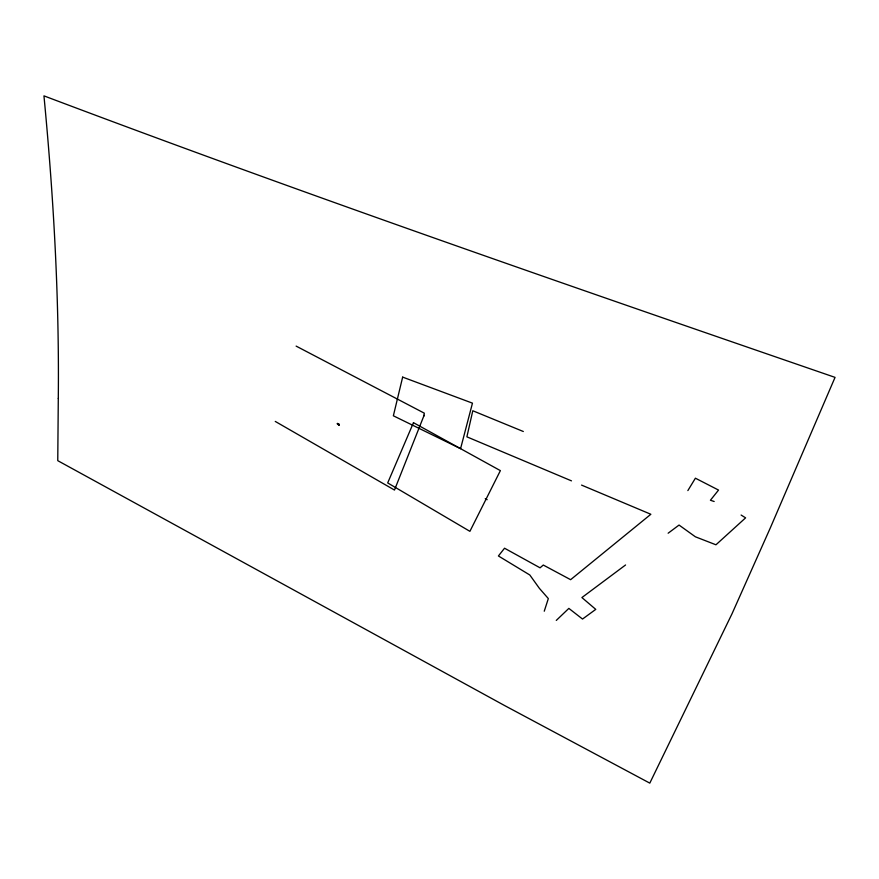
<?xml version="1.0" encoding="UTF-8"?>
<svg xmlns="http://www.w3.org/2000/svg" width="879" height="879" viewBox="0 0 879 879"><rect width="100%" height="100%" fill="white"/><g stroke="black" fill="none" stroke-linecap="round" stroke-linejoin="round"><path stroke-width="1.32" d="M339.206 424.205L338.459 424.865L338.558 423.733L337.305 423.744L338.975 425.194L338.865 424.546M423.711 416.305L424.326 413.174L296.124 346.106M544.255 611.213L548.331 598.577L539.387 588.348L529.817 574.998L498.415 555.967L504.546 548.221L540.058 567.823L543.288 565.043L570.625 579.679L650.856 514.27L581.557 485.098M339.184 425.117L337.514 423.337M424.096 415.317L394.484 490.053L275.259 421.426M687.861 490.592L695.399 478.198L718.539 490.075L710.419 500.25L714.166 501.502M556.275 620.42L568.856 608.389L582.524 619.047L595.764 609.378L581.909 597.555L625.562 564.977M338.536 424.535L337.316 423.821M668.139 533.212L679.049 525.06L695.377 536.794L715.956 544.793L745.601 517.852L741.118 515.05M523.324 431.501L472.792 410.757L466.892 436.841L571.471 480.857M485.263 498.624L487.142 499.701M58.289 398.462L57.761 460.673L504.359 705.419L649.801 783.134L731.976 613.861L770.356 527.818L835.05 377.377C570.438 286.18 305.793 194.786 43.95 95.866C53.575 196.413 59.343 297.432 58.289 398.462M402.659 377.113L393.363 415.8L460.574 448.664L472.462 403.153L402.659 377.113M413.471 422.689L387.694 482.923L469.902 531.334L500.382 470.628L413.471 422.689"/></g></svg>
